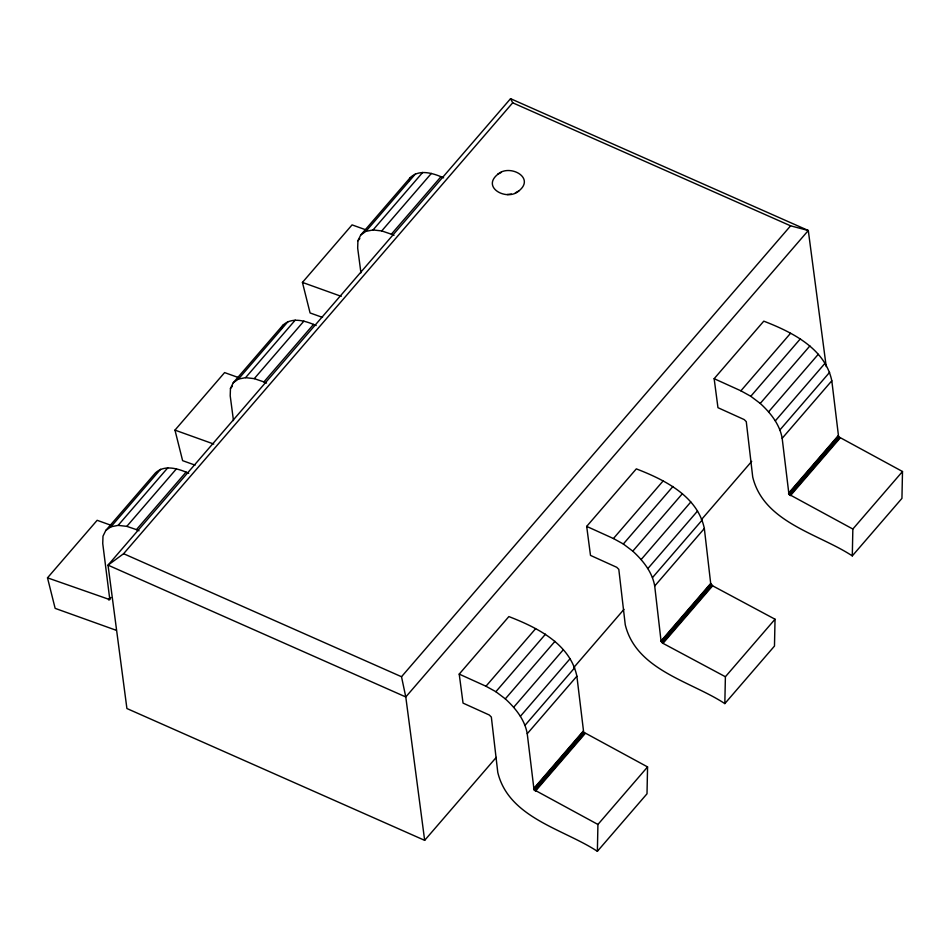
<?xml version="1.0" encoding="UTF-8"?>
<svg xmlns="http://www.w3.org/2000/svg" width="950" height="950" viewBox="0 0 950 950"><rect width="100%" height="100%" fill="white"/><g stroke="black" fill="none" stroke-linecap="round" stroke-linejoin="round"><path stroke-width="1.43" d="M597.372 851.319L597.93 824.457L647.568 766.923L583.656 732.189L576.876 676.198C570.131 643.803 536.869 627.404 508.867 616.574L459.218 674.108L463.042 703.107L489.286 715.006L491.34 717.06L497.788 772.445C508.808 817.962 563.623 829.053 597.372 851.319L647.009 793.784L647.568 766.923M725.396 676.744L662.993 643.352L661.034 640.977L710.683 583.431L704.342 528.497C697.597 496.09 664.323 479.691 636.322 468.872L586.684 526.395L590.496 555.394L616.752 567.304L618.806 569.359L625.254 624.732C636.274 670.261 691.089 681.34 724.826 703.606L725.396 676.744L775.034 619.222L712.643 585.817L710.683 583.442M775.034 619.222L774.476 646.071L724.826 703.606M852.293 555.893L852.851 529.031L902.5 471.509L838.589 436.762L831.808 380.784C825.063 348.377 791.789 331.989 763.788 321.159L714.151 378.682L717.962 407.692L744.218 419.591L746.273 421.646L752.721 477.019C763.741 522.548 818.556 533.627 852.293 555.893L901.942 498.37L902.5 471.509M316.148 325.541C305.971 321.029 292.125 316.504 282.898 325.233L233.249 382.755L230.458 388.467L230.209 395.829L233.474 420.589M443.614 177.828C433.438 173.316 419.591 168.803 410.364 177.519L360.715 235.042L357.924 240.766L357.675 248.116L360.941 272.887M188.694 473.254C178.505 468.742 164.671 464.218 155.432 472.934L105.782 530.468L102.992 536.18L102.742 543.531L109.82 599.64L47.5 577.837L97.149 520.303L111.008 525.279M281.212 328.652L282.898 325.233M408.678 180.951L410.364 177.519M195.083 465.132L182.614 460.655L174.966 430.124L224.604 372.59L238.462 377.566M322.549 317.419L310.08 312.954L302.433 282.411L352.07 224.889L365.928 229.852M105.782 530.468L110.948 526.787L160.586 469.253M233.249 382.755L238.414 379.074L288.052 321.539M360.715 235.042L365.869 231.361L415.518 173.826M230.458 388.467L232.358 386.258M357.924 240.766L359.824 238.545M110.948 526.787L118.121 525.374L167.758 467.851M238.414 379.074L245.575 377.661L295.224 320.138M365.869 231.361L373.041 229.959L422.691 172.425M118.121 525.374L126.813 526.347L176.451 468.813M245.575 377.661L254.268 378.634L303.917 321.1M373.041 229.959L381.734 230.921L431.383 173.399M126.813 526.347L136.432 529.625L186.081 472.091M254.268 378.634L263.898 381.912L313.536 324.378M381.734 230.921L391.364 234.199L441.002 176.676M826.215 366.581L808.296 230.506L510.554 98.681L108.027 565.143L126.908 708.522L424.662 840.346L496.256 757.376M424.662 840.346L405.781 696.956L108.027 565.143L123.607 553.707L512.703 102.802L510.554 98.681M108.478 599.711L110.39 597.503M109.024 599.842L110.924 597.633M401.506 676.732L790.602 225.827L808.296 230.506L405.781 696.956L401.506 676.732L123.607 553.707M459.218 674.108L485.961 686.232L535.61 628.71M586.684 526.395L613.427 538.519L663.076 480.997M714.151 378.682L740.893 390.818L790.543 333.284M485.961 686.232L495.864 691.707L545.502 634.172M613.427 538.519L623.331 543.994L672.968 486.459M740.893 390.818L750.785 396.281L800.434 338.746M597.93 824.457L534.019 789.711L527.238 733.732C524.827 719.732 515.506 708.225 505.317 698.867L554.966 641.333M661.034 640.953L654.704 586.019C652.294 572.019 642.972 560.524 632.783 551.154L682.432 493.632M852.851 529.031L788.939 494.297L782.171 438.318C779.76 424.317 770.438 412.811 760.249 403.441L809.887 345.919M513.701 707.239L563.338 649.705M641.167 559.526L690.804 502.004M768.621 411.813L818.271 354.291M520.422 716.252L570.071 658.718M647.888 568.539L697.538 511.017M775.354 420.826L825.004 363.304M573.669 667.672L623.984 609.366M701.397 519.662L751.711 461.356M525.041 725.289L574.691 667.755M652.508 577.576L702.157 520.054M779.974 429.863L829.611 372.341M527.238 733.732L576.876 676.198M654.704 586.019L704.342 528.497M782.171 438.318L831.808 380.784M533.579 788.69L583.217 731.132M788.5 493.264L838.149 435.718M533.722 789.189L583.359 731.654M661.188 641.476L710.826 583.941M788.643 493.762L838.292 436.24M534.019 789.711L583.656 732.189M661.485 641.998L711.123 584.476M788.939 494.297L838.589 436.762M534.446 790.234L584.084 732.699M661.901 642.521L711.55 584.986M789.367 494.808L839.016 437.285M534.957 790.685L584.606 733.163M662.423 642.984L712.072 585.449M789.889 495.271L839.527 437.736M535.527 791.053L585.176 733.531M662.993 643.352L712.643 585.817M790.459 495.639L840.097 438.104M497.871 174.242C480.902 187.72 507.359 201.471 518.831 190.962C535.788 177.472 509.331 163.721 497.871 174.242L501.351 172.33M515.339 192.862L518.831 190.938M507.217 194.513L511.385 194.073M302.433 282.411L341.228 296.341M174.966 430.124L213.762 444.042M116.126 630.254L55.147 608.368L47.5 577.837M512.703 102.802L790.602 225.827M391.364 234.199L393.977 235.362M263.898 381.912L266.511 383.064M136.432 529.625L139.044 530.777M750.785 396.281L760.249 403.441M623.331 543.994L632.783 551.154M495.864 691.707L505.317 698.867"/></g></svg>
